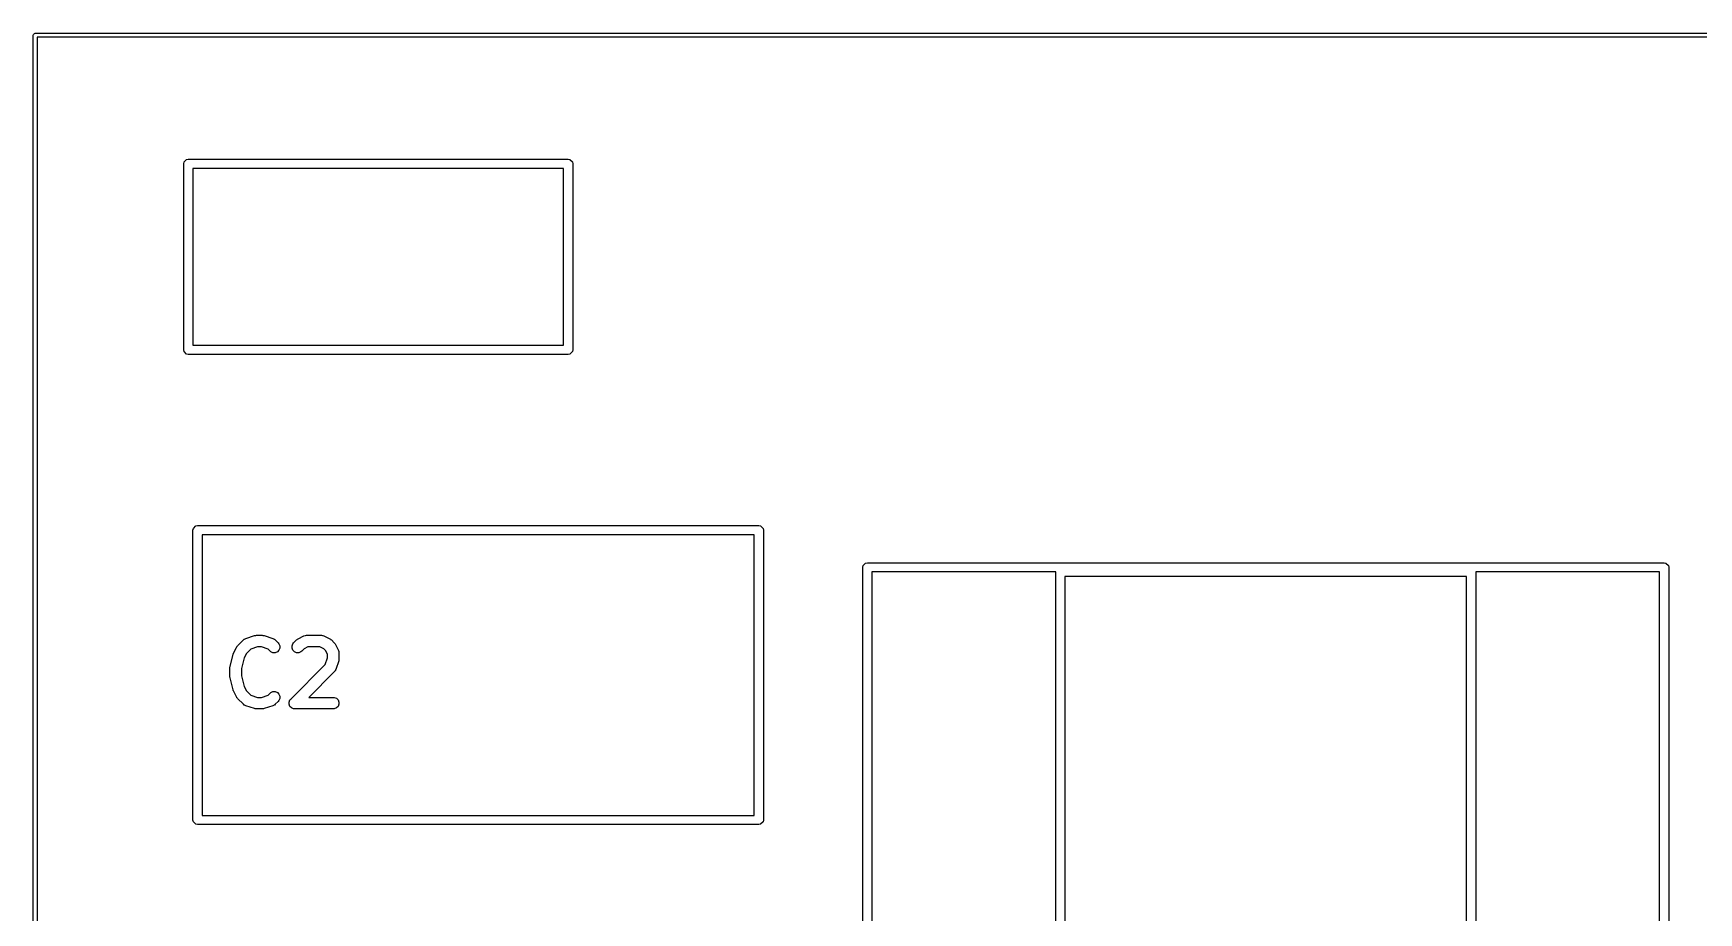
# Model space of a CAD drawing. Extents: x 95.2 to 193.7, y -111.1 to -66.6.
# Drawn here: x 95.22 to 116.71, y -78 to -66.65 of the extents above; entities that cross this region are included whole.
import ezdxf

# ---------------------------------------------------------------- set-up
doc = ezdxf.new("R2010")
doc.units = 0
doc.layers.add('BLACK', color=7, linetype='CONTINUOUS')

msp = doc.modelspace()

# ---------------------------------------------------------------- linework, layer by layer
at = {"layer": 'BLACK', "linetype": 'CONTINUOUS'}
for p, q in [((95.225, -66.675), (95.226903, -66.665433)), ((95.225, -111.125), (95.225, -66.675)), ((95.226903, -66.665433), (95.240433, -66.651903)), ((95.240433, -66.651903), (95.25, -66.65)), ((95.25, -66.65), (193.675, -66.65)), ((95.275, -66.7), (95.275, -111.1)), ((193.65, -66.7), (95.275, -66.7)), ((97.165, -68.3325), (97.169567, -68.309539)), ((97.169567, -68.309539), (97.202039, -68.277067)), ((97.202039, -68.277067), (97.225, -68.2725)), ((97.225, -68.2725), (102.125, -68.2725)), ((102.125, -68.2725), (102.147961, -68.277067)), ((102.147961, -68.277067), (102.180433, -68.309539)), ((102.180433, -68.309539), (102.185, -68.3325)), ((97.165, -70.7325), (97.165, -68.3325)), ((97.285, -68.3925), (97.285, -70.6725)), ((102.065, -68.3925), (97.285, -68.3925)), ((102.065, -70.6725), (102.065, -68.3925)), ((102.185, -68.3325), (102.185, -70.7325)), ((97.285, -70.6725), (102.065, -70.6725)), ((97.169567, -70.755461), (97.165, -70.7325)), ((97.202039, -70.787933), (97.169567, -70.755461)), ((97.225, -70.7925), (97.202039, -70.787933)), ((102.125, -70.7925), (97.225, -70.7925)), ((102.147961, -70.787933), (102.125, -70.7925)), ((102.180433, -70.755461), (102.147961, -70.787933)), ((102.185, -70.7325), (102.180433, -70.755461)), ((97.285, -73.06), (97.289567, -73.037039)), ((97.289567, -73.037039), (97.322039, -73.004567)), ((97.322039, -73.004567), (97.345, -73)), ((97.345, -73), (104.585, -73)), ((104.585, -73), (104.607961, -73.004567)), ((104.607961, -73.004567), (104.640433, -73.037039)), ((104.640433, -73.037039), (104.645, -73.06)), ((97.285, -76.8), (97.285, -73.06)), ((97.405, -73.12), (97.405, -76.74)), ((104.525, -73.12), (97.405, -73.12)), ((104.525, -76.74), (104.525, -73.12)), ((104.645, -73.06), (104.645, -76.8)), ((105.962039, -73.484567), (105.985, -73.48)), ((105.985, -73.48), (116.265, -73.48)), ((116.265, -73.48), (116.287961, -73.484567)), ((105.925, -73.54), (105.929567, -73.517039)), ((105.925, -83.94), (105.925, -73.54)), ((105.929567, -73.517039), (105.962039, -73.484567)), ((106.045, -73.6), (106.045, -83.88)), ((108.415, -73.6), (106.045, -73.6)), ((108.415, -83.88), (108.415, -73.6)), ((108.535, -73.66), (108.535, -83.82)), ((113.715, -73.66), (108.535, -73.66)), ((113.715, -83.82), (113.715, -73.66)), ((113.835, -73.6), (113.835, -83.88)), ((116.205, -73.6), (113.835, -73.6)), ((116.205, -83.88), (116.205, -73.6)), ((116.287961, -73.484567), (116.320433, -73.517039)), ((116.320433, -73.517039), (116.325, -73.54)), ((116.325, -73.54), (116.325, -83.94)), ((97.854867, -74.559296), (97.859586, -74.553547)), ((97.859586, -74.553547), (97.935776, -74.477357)), ((97.935776, -74.477357), (97.947141, -74.468029)), ((97.947141, -74.468029), (97.949633, -74.466996)), ((97.949633, -74.466996), (97.951667, -74.465233)), ((97.951667, -74.465233), (97.965092, -74.459239)), ((97.965092, -74.459239), (98.079378, -74.421144)), ((98.079378, -74.421144), (98.086631, -74.419494)), ((98.086631, -74.419494), (98.088463, -74.418736)), ((98.088463, -74.418736), (98.091117, -74.418474)), ((98.091117, -74.418474), (98.093715, -74.417884)), ((98.093715, -74.417884), (98.095689, -74.418024)), ((98.095689, -74.418024), (98.103095, -74.417295)), ((98.103095, -74.417295), (98.179286, -74.417295)), ((98.179286, -74.417295), (98.186691, -74.418024)), ((98.186691, -74.418024), (98.188666, -74.417884)), ((98.188666, -74.417884), (98.191263, -74.418474)), ((98.191263, -74.418474), (98.193918, -74.418736)), ((98.193918, -74.418736), (98.195749, -74.419494)), ((98.195749, -74.419494), (98.203003, -74.421144)), ((98.203003, -74.421144), (98.317288, -74.459239)), ((98.317288, -74.459239), (98.330714, -74.465233)), ((98.330714, -74.465233), (98.332749, -74.466998)), ((98.332749, -74.466998), (98.335238, -74.468029)), ((98.335238, -74.468029), (98.346603, -74.477356)), ((98.346603, -74.477356), (98.384699, -74.515451)), ((98.384699, -74.515451), (98.394027, -74.526816)), ((98.394027, -74.526816), (98.405226, -74.553852)), ((98.405226, -74.553852), (98.405226, -74.583115)), ((98.562869, -74.553853), (98.574068, -74.526817)), ((98.562869, -74.583115), (98.562869, -74.553853)), ((98.574068, -74.526817), (98.583396, -74.515451)), ((98.583396, -74.515451), (98.621492, -74.477356)), ((98.621492, -74.477356), (98.62724, -74.472638)), ((98.62724, -74.472638), (98.62854, -74.47114)), ((98.62854, -74.47114), (98.630798, -74.469718)), ((98.630798, -74.469718), (98.632857, -74.468029)), ((98.632857, -74.468029), (98.634686, -74.467271)), ((98.634686, -74.467271), (98.640983, -74.463308)), ((98.640983, -74.463308), (98.717173, -74.425213)), ((98.717173, -74.425213), (98.730905, -74.419958)), ((98.730905, -74.419958), (98.733592, -74.419767)), ((98.733592, -74.419767), (98.736082, -74.418736)), ((98.736082, -74.418736), (98.750714, -74.417295)), ((98.750714, -74.417295), (98.94119, -74.417295)), ((98.94119, -74.417295), (98.955822, -74.418736)), ((98.955822, -74.418736), (98.958311, -74.419767)), ((98.958311, -74.419767), (98.960999, -74.419958)), ((98.960999, -74.419958), (98.974731, -74.425213)), ((98.974731, -74.425213), (99.050922, -74.463308)), ((99.050922, -74.463308), (99.057221, -74.467272)), ((99.057221, -74.467272), (99.059049, -74.46803)), ((99.059049, -74.46803), (99.061105, -74.469718)), ((99.061105, -74.469718), (99.063365, -74.47114)), ((99.063365, -74.47114), (99.064664, -74.472638)), ((99.064664, -74.472638), (99.070414, -74.477357)), ((99.070414, -74.477357), (99.108509, -74.515452)), ((99.108509, -74.515452), (99.113227, -74.521201)), ((99.113227, -74.521201), (99.114726, -74.522501)), ((99.114726, -74.522501), (99.116147, -74.52476)), ((99.116147, -74.52476), (99.117836, -74.526817)), ((99.117836, -74.526817), (99.118593, -74.528644)), ((99.118593, -74.528644), (99.122558, -74.534944)), ((99.122558, -74.534944), (99.160653, -74.611135)), ((97.763667, -74.816961), (97.801763, -74.66458)), ((97.801763, -74.66458), (97.802148, -74.6635)), ((97.802148, -74.6635), (97.802187, -74.662962)), ((97.802187, -74.662962), (97.804511, -74.656886)), ((97.804511, -74.656886), (97.80671, -74.650735)), ((97.80671, -74.650735), (97.807032, -74.650299)), ((97.807032, -74.650299), (97.807442, -74.64923)), ((97.807442, -74.64923), (97.845537, -74.573039)), ((97.845537, -74.573039), (97.849501, -74.566739)), ((97.849501, -74.566739), (97.850259, -74.564912)), ((97.850259, -74.564912), (97.851947, -74.562855)), ((97.851947, -74.562855), (97.853369, -74.560596)), ((97.853369, -74.560596), (97.854867, -74.559296)), ((97.945288, -74.708946), (97.911428, -74.844387)), ((97.974258, -74.651006), (97.945288, -74.708946)), ((98.029322, -74.595942), (97.974258, -74.651006)), ((98.115265, -74.567295), (98.029322, -74.595942)), ((98.167116, -74.567295), (98.115265, -74.567295)), ((98.253057, -74.595942), (98.167116, -74.567295)), ((98.278635, -74.621519), (98.253057, -74.595942)), ((98.29, -74.630846), (98.278635, -74.621519)), ((98.317036, -74.642044), (98.29, -74.630846)), ((98.346299, -74.642044), (98.317036, -74.642044)), ((98.373335, -74.630845), (98.346299, -74.642044)), ((98.394028, -74.610152), (98.373335, -74.630845)), ((98.405226, -74.583115), (98.394028, -74.610152)), ((98.574067, -74.610152), (98.562869, -74.583115)), ((98.59476, -74.630845), (98.574067, -74.610152)), ((98.621796, -74.642044), (98.59476, -74.630845)), ((98.651058, -74.642044), (98.621796, -74.642044)), ((98.678095, -74.630846), (98.651058, -74.642044)), ((98.68946, -74.621519), (98.678095, -74.630846)), ((98.71895, -74.592029), (98.68946, -74.621519)), ((98.768419, -74.567295), (98.71895, -74.592029)), ((98.923485, -74.567295), (98.768419, -74.567295)), ((98.972954, -74.592029), (98.923485, -74.567295)), ((98.993836, -74.612911), (98.972954, -74.592029)), ((98.989923, -74.794638), (99.018571, -74.708696)), ((99.018571, -74.66238), (98.993836, -74.612911)), ((99.018571, -74.708696), (99.018571, -74.66238)), ((99.164722, -74.744583), (99.126627, -74.858869)), ((99.160653, -74.611135), (99.165908, -74.624867)), ((99.166371, -74.737329), (99.164722, -74.744583)), ((99.165908, -74.624867), (99.166098, -74.627554)), ((99.166098, -74.627554), (99.16713, -74.630044)), ((99.16713, -74.735498), (99.166371, -74.737329)), ((99.16713, -74.630044), (99.168571, -74.644676)), ((99.167391, -74.732843), (99.16713, -74.735498)), ((99.167982, -74.730246), (99.167391, -74.732843)), ((99.168571, -74.720866), (99.167841, -74.728271)), ((99.167841, -74.728271), (99.167982, -74.730246)), ((99.168571, -74.644676), (99.168571, -74.720866)), ((97.761428, -74.835152), (97.761679, -74.832598)), ((97.761428, -74.949438), (97.761428, -74.835152)), ((97.761679, -74.951991), (97.761428, -74.949438)), ((97.761517, -74.831506), (97.762326, -74.826031)), ((97.761679, -74.832598), (97.761517, -74.831506)), ((97.761517, -74.953084), (97.761679, -74.951991)), ((97.762326, -74.958558), (97.761517, -74.953084)), ((97.762326, -74.826031), (97.762869, -74.82052)), ((97.762869, -74.96407), (97.762326, -74.958558)), ((97.762869, -74.82052), (97.763291, -74.819499)), ((97.763291, -74.96509), (97.762869, -74.96407)), ((97.763291, -74.819499), (97.763667, -74.816961)), ((97.763667, -74.967629), (97.763291, -74.96509)), ((97.801763, -75.12001), (97.763667, -74.967629)), ((97.911428, -74.844387), (97.911428, -74.940202)), ((97.911428, -74.940202), (97.945288, -75.075642)), ((98.5453, -75.239262), (98.989923, -74.794638)), ((99.108509, -74.888185), (98.779399, -75.217295)), ((99.117837, -74.87682), (99.108509, -74.888185)), ((99.118869, -74.874327), (99.117837, -74.87682)), ((99.120633, -74.872294), (99.118869, -74.874327)), ((99.126627, -74.858869), (99.120633, -74.872294)), ((97.802148, -75.121089), (97.801763, -75.12001)), ((97.802187, -75.121628), (97.802148, -75.121089)), ((97.804511, -75.127703), (97.802187, -75.121628)), ((97.80671, -75.133855), (97.804511, -75.127703)), ((97.807032, -75.13429), (97.80671, -75.133855)), ((97.807442, -75.13536), (97.807032, -75.13429)), ((97.845537, -75.21155), (97.807442, -75.13536)), ((97.945288, -75.075642), (97.974258, -75.133582)), ((97.974258, -75.133582), (98.029323, -75.188648)), ((98.029323, -75.188648), (98.115265, -75.217295)), ((98.167116, -75.217295), (98.253057, -75.188648)), ((98.253057, -75.188648), (98.278634, -75.163071)), ((98.278634, -75.163071), (98.289999, -75.153743)), ((98.289999, -75.153743), (98.317036, -75.142545)), ((98.317036, -75.142545), (98.346299, -75.142545)), ((98.346299, -75.142545), (98.373335, -75.153743)), ((98.373335, -75.153743), (98.394028, -75.174436)), ((98.394028, -75.174436), (98.405226, -75.201472)), ((97.8495, -75.217846), (97.845537, -75.21155)), ((97.850258, -75.219676), (97.8495, -75.217846)), ((97.851947, -75.221734), (97.850258, -75.219676)), ((97.853369, -75.223993), (97.851947, -75.221734)), ((97.854867, -75.225292), (97.853369, -75.223993)), ((97.859586, -75.231042), (97.854867, -75.225292)), ((97.935776, -75.307233), (97.859586, -75.231042)), ((97.947141, -75.31656), (97.935776, -75.307233)), ((97.949631, -75.317591), (97.947141, -75.31656)), ((97.951667, -75.319357), (97.949631, -75.317591)), ((97.965092, -75.325351), (97.951667, -75.319357)), ((98.079378, -75.363446), (97.965092, -75.325351)), ((98.086631, -75.365095), (98.079378, -75.363446)), ((98.088463, -75.365854), (98.086631, -75.365095)), ((98.091117, -75.366115), (98.088463, -75.365854)), ((98.093715, -75.366706), (98.091117, -75.366115)), ((98.095689, -75.366565), (98.093715, -75.366706)), ((98.103095, -75.367295), (98.095689, -75.366565)), ((98.179286, -75.367295), (98.103095, -75.367295)), ((98.115265, -75.217295), (98.167116, -75.217295)), ((98.186691, -75.366565), (98.179286, -75.367295)), ((98.188666, -75.366706), (98.186691, -75.366565)), ((98.191263, -75.366115), (98.188666, -75.366706)), ((98.193918, -75.365854), (98.191263, -75.366115)), ((98.195749, -75.365095), (98.193918, -75.365854)), ((98.203003, -75.363446), (98.195749, -75.365095)), ((98.317288, -75.325351), (98.203003, -75.363446)), ((98.330714, -75.319357), (98.317288, -75.325351)), ((98.33275, -75.31759), (98.330714, -75.319357)), ((98.335239, -75.31656), (98.33275, -75.31759)), ((98.346604, -75.307233), (98.335239, -75.31656)), ((98.3847, -75.269137), (98.346604, -75.307233)), ((98.394028, -75.257772), (98.3847, -75.269137)), ((98.405226, -75.230735), (98.394028, -75.257772)), ((98.405226, -75.201472), (98.405226, -75.230735)), ((98.524774, -75.277663), (98.535973, -75.250627)), ((98.524774, -75.306927), (98.524774, -75.277663)), ((98.535973, -75.333963), (98.524774, -75.306927)), ((98.535973, -75.250627), (98.5453, -75.239262)), ((98.556665, -75.354655), (98.535973, -75.333963)), ((98.583701, -75.365854), (98.556665, -75.354655)), ((98.598333, -75.367295), (98.583701, -75.365854)), ((99.093571, -75.367295), (98.598333, -75.367295)), ((98.779399, -75.217295), (99.093571, -75.217295)), ((99.093571, -75.217295), (99.108203, -75.218736)), ((99.108203, -75.365854), (99.093571, -75.367295)), ((99.108203, -75.218736), (99.135239, -75.229935)), ((99.135239, -75.354655), (99.108203, -75.365854)), ((99.135239, -75.229935), (99.155931, -75.250627)), ((99.155931, -75.333963), (99.135239, -75.354655)), ((99.155931, -75.250627), (99.16713, -75.277663)), ((99.16713, -75.306927), (99.155931, -75.333963)), ((99.16713, -75.277663), (99.16713, -75.306927)), ((97.289567, -76.822961), (97.285, -76.8)), ((97.322039, -76.855433), (97.289567, -76.822961)), ((97.345, -76.86), (97.322039, -76.855433)), ((104.585, -76.86), (97.345, -76.86)), ((97.405, -76.74), (104.525, -76.74)), ((104.607961, -76.855433), (104.585, -76.86)), ((104.640433, -76.822961), (104.607961, -76.855433)), ((104.645, -76.8), (104.640433, -76.822961))]:
    msp.add_line(p, q, dxfattribs=at)

doc.saveas('drawing.dxf')
